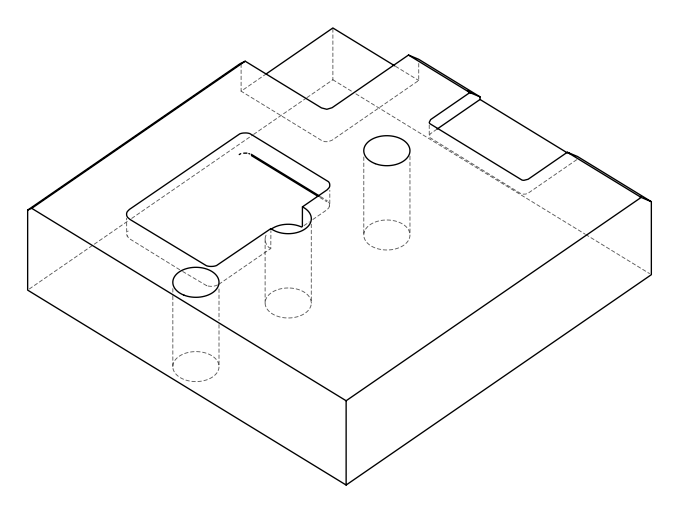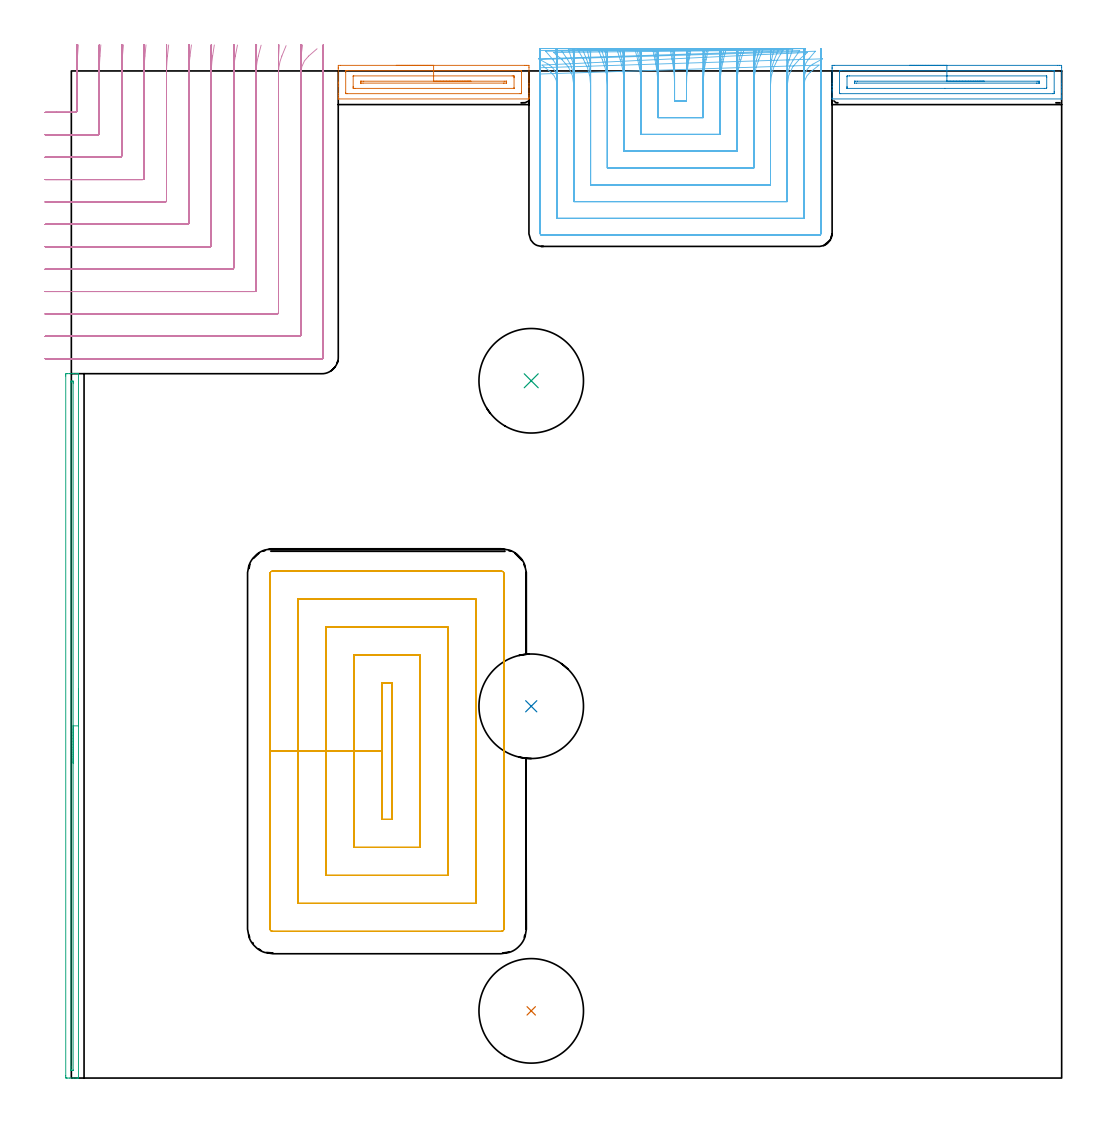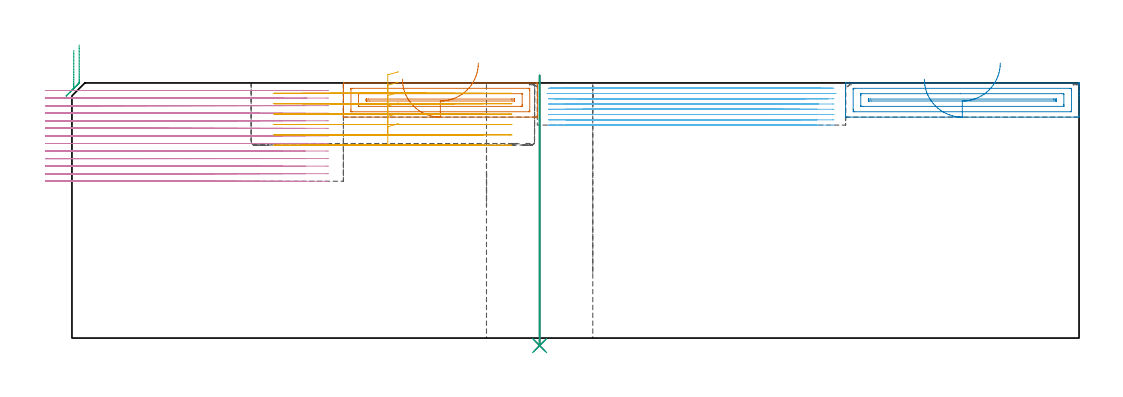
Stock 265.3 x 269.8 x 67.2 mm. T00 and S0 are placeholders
(PLAN: 9 operations, 4 tool changes, 78.9 min)
(1 AREA_MILL | FG_CHAMFER_SURFACE | UGT0205_001 | 1.81 min | 2513 mm3)
(2 AREA_MILL_1 | FG_CHAMFER_SURFACE_1 | UGT0205_001 | 2.14 min | 2711 mm3)
(3 AREA_MILL_2 | FG_CHAMFER_SURFACE_2 | UGT0205_001 | 3.17 min | 1107 mm3)
(4 MILL_CORNER_NOTCH_RECTANGULAR | CORNER_NOTCH_RECTANGULAR | NXT0201_009 | Follow Part, ap 2, ae 75% | 32.49 min | 149858 mm3)
(5 MILL_RECTANGULAR_POCKET | POCKET_RECTANGULAR_STRAIGHT | UGT0201_092 | Follow Part, ap 3, ae 75% | 12.82 min | 132175 mm3)
(6 MILL_SLOT | SLOT_PARTIAL_RECTANGULAR | NXT0201_008 | Follow Part, ap 1.5, ae 75% | 25.65 min | 41880 mm3)
(7 INDEXABLE_INSERT_DRILL_THROUGH_HOLE_FROM_SOLID | STEP1HOLE | NXT0302_027 | 0.29 min | 41363 mm3)
(8 INDEXABLE_INSERT_DRILL_THROUGH_HOLE_FROM_SOLID_1 | STEP1HOLE_1 | NXT0302_027 | 0.29 min | 36916 mm3)
(9 INDEXABLE_INSERT_DRILL_THROUGH_HOLE_FROM_SOLID_2 | STEP1HOLE_2 | NXT0302_027 | 0.29 min | 41363 mm3)
(TOOL UGT0205_001 | Chamfer Mill 20 x 3 x 45 deg. | D20 FL50 Z2)
(TOOL NXT0201_009 | ENDMILL 8mm [2P460-0800-NA 1630] | D8 FL26 Z6)
(TOOL UGT0201_092 | End mill 12 mm | D12 R1 FL26 Z4)
(TOOL NXT0201_008 | ENDMILL 6mm [2P460-0600-NA 1630] | D6 FL26 Z6)
(TOOL NXT0302_027 | Index. Insert Drill 28mm [880-D2800L32-05] | D28 PA176 FL140 Z2)
(OP 1 AREA_MILL)
G17 G21 G94 G90
T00 M6
G54
G17 G0 G90 X87.05 Y271.3 S1061 M3
G43 Z77.2 H0
Z68.2
G94 G1 X87.088 Z67.328 F250.
X87.202 Z66.463
X87.391 Z65.612
X87.653 Z64.78
X87.987 Z63.974
X88.39 Z63.2
X88.859 Z62.464
X89.39 Z61.772
X89.979 Z61.129
X90.622 Z60.539
X91.314 Z60.008
X92.05 Z59.54
X92.824 Z59.137
X93.63 Z58.803
X94.462 Z58.541
X95.314 Z58.352
X96.178 Z58.238
X97.05 Z58.2
X121.493
X122.009 Y271.299 Z58.201
X122.52 Y271.294 Z58.203
X122.592 Y271.292 Z58.206
X122.6 Y270.786 Z58.711
Y266.357 Z63.138
Y265.759 Z63.738
Y265.471 Z64.026
Y263.699 Z65.796
Y263.123 Z66.376
Y262.814 Z66.686
Y262.633 Z66.866
X122.59 Y262.338 Z67.154
X122.577 Y262.319 Z67.173
X122.549 Y262.304 Z67.19
X122.455 Y262.3 Z67.2
X71.645
X71.508 Y262.303 Z67.188
X71.5 Y262.323 Z67.168
Y262.634 Z66.865
Y263.123 Z66.376
Y263.699 Z65.796
Y265.759 Z63.738
Y266.357 Z63.138
Y266.798 Z62.698
Y270.488 Z59.009
X71.503 Y270.786 Z58.711
X71.508 Y271.292 Z58.206
X71.58 Y271.294 Z58.203
X72.091 Y271.3 Z58.2
X97.05
Y269.886 Z59.614
X120.241
X120.447 Y269.883 Z59.617
X120.549 Y269.88 Z59.62
X120.59 Y269.878 Z59.622
X120.593 Y269.845 Z59.655
X120.596 Y269.757 Z59.743
X120.6 Y269.53 Z59.97
Y264.215 Z65.285
X120.595 Y263.843 Z65.657
X120.59 Y263.738 Z65.762
X120.587 Y263.72 Z65.78
X120.581 Y263.718 Z65.782
X120.555 Y263.716 Z65.784
X120.446 Y263.715 Z65.785
X120.226 Y263.714 Z65.786
X73.859
X73.653 Y263.717 Z65.783
X73.551 Y263.72 Z65.78
X73.51 Y263.722 Z65.778
X73.507 Y263.755 Z65.745
X73.504 Y263.843 Z65.657
X73.5 Y264.07 Z65.43
X73.501 Y269.385 Z60.115
X73.505 Y269.757 Z59.743
X73.51 Y269.862 Z59.638
X73.513 Y269.88 Z59.62
X73.519 Y269.882 Z59.618
X73.545 Y269.884 Z59.616
X73.654 Y269.885 Z59.615
X73.874 Y269.886 Z59.614
X97.05
Y268.472 Z61.028
X118.099 Y268.471 Z61.029
X118.444 Y268.469 Z61.031
X118.558 Y268.466 Z61.034
X118.59 Y268.464 Z61.036
X118.595 Y268.388 Z61.112
X118.598 Y268.284 Z61.216
X118.6 Y268.129 Z61.371
Y267.973 Z61.527
X118.599 Y265.317 Z64.183
X118.59 Y265.161 Z64.339
X118.585 Y265.134 Z64.366
X118.572 Y265.132 Z64.368
X118.53 Y265.13 Z64.37
X118.444 Y265.129 Z64.371
X76.001
X75.656 Y265.131 Z64.369
X75.542 Y265.134 Z64.366
X75.51 Y265.136 Z64.364
X75.505 Y265.212 Z64.288
X75.502 Y265.316 Z64.184
X75.5 Y265.471 Z64.029
Y265.626 Z63.874
X75.501 Y268.283 Z61.217
X75.51 Y268.439 Z61.061
X75.514 Y268.466 Z61.034
X75.528 Y268.468 Z61.032
X75.57 Y268.47 Z61.03
X75.656 Y268.471 Z61.029
X97.05 Y268.472 Z61.028
Y267.057 Z62.443
X115.956
X116.474 Y267.055 Z62.445
X116.56 Y267.053 Z62.447
X116.584 Y267.051 Z62.449
X116.59 Y267.037 Z62.463
X116.593 Y266.991 Z62.509
X116.597 Y266.8 Z62.7
X116.593 Y266.609 Z62.891
X116.59 Y266.563 Z62.937
X116.584 Y266.549 Z62.951
X116.56 Y266.547 Z62.953
X116.472 Y266.545 Z62.955
X115.956 Y266.543 Z62.957
X115.769
X78.144
X77.626 Y266.545 Z62.955
X77.54 Y266.548 Z62.952
X77.516 Y266.549 Z62.951
X77.51 Y266.563 Z62.937
X77.507 Y266.609 Z62.891
X77.503 Y266.8 Z62.7
X77.507 Y266.991 Z62.509
X77.51 Y267.037 Z62.463
X77.516 Y267.051 Z62.449
X77.54 Y267.053 Z62.447
X77.628 Y267.056 Z62.444
X77.813 Y267.057 Z62.443
X78.331
X97.05
X97.922 Z62.481
X98.787 Z62.595
X99.638 Z62.783
X100.47 Z63.046
X101.276 Z63.38
X102.05 Z63.782
X102.786 Z64.251
X103.478 Z64.782
X104.121 Z65.372
X104.71 Z66.015
X105.242 Z66.707
X105.71 Z67.443
X106.113 Z68.216
X106.447 Z69.022
X106.709 Z69.854
X106.898 Z70.706
X107.012 Z71.571
X107.05 Z72.443
G0 Z77.2
M5
M2
(OP 2 AREA_MILL_1)
G17 G21 G94 G90
T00 M6
G54
G17 G0 G90 X224.55 Y271.3 S1061 M3
G43 Z77.2 H0
Z68.2
G94 G1 X224.588 Z67.328 F250.
X224.702 Z66.463
X224.891 Z65.612
X225.153 Z64.78
X225.487 Z63.974
X225.89 Z63.2
X226.359 Z62.464
X226.89 Z61.772
X227.479 Z61.129
X228.122 Z60.539
X228.814 Z60.008
X229.55 Z59.54
X230.324 Z59.137
X231.13 Z58.803
X231.962 Z58.541
X232.814 Z58.352
X233.678 Z58.238
X234.55 Z58.2
X264.238
X264.753 Y271.299 Z58.201
X265.261 Y271.293 Z58.203
X265.292 Y271.291 Z58.205
X265.3 Y270.787 Z58.71
Y266.357 Z63.136
Y265.677 Z63.82
Y265.471 Z64.026
Y264.791 Z64.706
Y264.585 Z64.911
Y264.173 Z65.326
Y263.226 Z66.273
Y262.814 Z66.685
Y262.539 Z66.96
Y262.316 Z67.175
X265.292 Y262.303 Z67.189
X265.197 Y262.3 Z67.2
X203.903
X203.809 Y262.303 Z67.189
X203.807 Y262.315 Z67.177
X203.8 Y262.539 Z66.96
Y264.173 Z65.326
Y264.585 Z64.911
Y264.791 Z64.706
Y265.471 Z64.026
Y265.677 Z63.82
Y266.357 Z63.136
Y270.447 Z59.05
X203.803 Y270.787 Z58.71
X203.808 Y271.291 Z58.205
X203.839 Y271.293 Z58.203
X204.347 Y271.3 Z58.2
X234.55
Y269.886 Z59.614
X262.991
X263.193 Y269.882 Z59.618
X263.285 Y269.879 Z59.621
X263.293 Y269.826 Z59.674
X263.297 Y269.768 Z59.732
X263.3 Y269.578 Z59.922
X263.299 Y264.263 Z65.237
X263.295 Y263.939 Z65.561
X263.29 Y263.73 Z65.77
X263.193 Y263.721 Z65.779
X262.976 Y263.715 Z65.785
X262.961 Y263.714 Z65.786
X206.109
X205.907 Y263.718 Z65.782
X205.815 Y263.721 Z65.779
X205.807 Y263.774 Z65.726
X205.804 Y263.832 Z65.668
X205.8 Y264.022 Z65.478
X205.801 Y269.337 Z60.163
X205.805 Y269.661 Z59.839
X205.81 Y269.87 Z59.63
X205.907 Y269.879 Z59.621
X206.124 Y269.885 Z59.615
X206.139 Y269.886 Z59.614
X234.55
Y268.472 Z61.028
X261.199 Y268.471 Z61.029
X261.248 Y268.47 Z61.03
X261.277 Y268.468 Z61.032
X261.286 Y268.466 Z61.034
X261.29 Y268.43 Z61.07
X261.298 Y268.229 Z61.271
X261.3 Y268.129 Z61.371
Y268.028 Z61.472
X261.299 Y265.372 Z64.128
X261.29 Y265.271 Z64.229
X261.276 Y265.135 Z64.365
X261.199 Y265.134 Z64.366
X260.654 Y265.129 Z64.371
X234.005 Y265.128 Z64.372
X207.901 Y265.129 Z64.371
X207.852 Y265.13 Z64.37
X207.823 Y265.132 Z64.368
X207.814 Y265.134 Z64.366
X207.81 Y265.17 Z64.33
X207.802 Y265.371 Z64.129
X207.8 Y265.471 Z64.029
Y265.572 Z63.928
X207.801 Y268.228 Z61.272
X207.81 Y268.329 Z61.171
X207.824 Y268.465 Z61.035
X207.901 Y268.466 Z61.034
X208.446 Y268.471 Z61.029
X234.55 Y268.472 Z61.028
Y267.057 Z62.443
X258.721
X259.237 Y267.055 Z62.445
X259.272 Y267.053 Z62.447
X259.288 Y267.051 Z62.449
X259.29 Y267.039 Z62.461
X259.295 Y266.96 Z62.54
X259.298 Y266.8 Z62.7
X259.295 Y266.64 Z62.86
X259.29 Y266.561 Z62.939
X259.288 Y266.549 Z62.951
X259.272 Y266.547 Z62.953
X259.235 Y266.545 Z62.955
X258.72 Y266.543 Z62.957
X258.534
X210.379
X209.864 Y266.545 Z62.955
X209.828 Y266.547 Z62.953
X209.813 Y266.549 Z62.951
X209.81 Y266.561 Z62.939
X209.805 Y266.64 Z62.86
X209.802 Y266.8 Z62.7
X209.805 Y266.96 Z62.54
X209.81 Y267.039 Z62.461
X209.813 Y267.051 Z62.449
X209.828 Y267.053 Z62.447
X209.865 Y267.056 Z62.444
X210.049 Y267.057 Z62.443
X210.566
X234.55
X235.422 Z62.481
X236.287 Z62.595
X237.138 Z62.783
X237.97 Z63.046
X238.776 Z63.38
X239.55 Z63.782
X240.286 Z64.251
X240.978 Z64.782
X241.621 Z65.372
X242.21 Z66.015
X242.742 Z66.707
X243.21 Z67.443
X243.613 Z68.216
X243.947 Z69.022
X244.209 Z69.854
X244.398 Z70.706
X244.512 Z71.571
X244.55 Z72.443
G0 Z77.2
M5
M2
(OP 3 AREA_MILL_2)
G17 G21 G94 G90
T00 M6
G54
G17 G0 G90 X1.9 Y104.35 S1061 M3
G43 Z77.2 H0
G94 G1 Y104.312 Z76.328 F250.
Y104.198 Z75.463
Y104.009 Z74.612
Y103.747 Z73.78
Y103.413 Z72.974
Y103.01 Z72.2
Y102.542 Z71.464
Y102.01 Z70.772
Y101.421 Z70.129
Y100.778 Z69.539
Y100.086 Z69.008
Y99.35 Z68.54
Y98.576 Z68.137
Y97.77 Z67.803
Y96.938 Z67.541
Y96.086 Z67.352
Y95.222 Z67.238
Y94.35 Z67.2
Y0.163
X1.898 Y0.01 Z67.189
X1.761 Y0.002 Z67.053
X1.618 Y0. Z66.917
X1.28 Z66.58
X0.638 Z65.933
X-0.559 Z64.738
X-1.115 Y0.001 Z64.179
X-1.341 Y0.004 Z63.953
X-1.491 Y0.01 Z63.804
X-1.496 Y0.222 Z63.801
X-1.5 Y0.61 Z63.8
X-1.499 Y188.09 Z63.801
X-1.496 Y188.478
X-1.491 Y188.69 Z63.804
X-1.115 Y188.7 Z64.179
X-0.559 Z64.737
X-0.238 Z65.058
X0.317 Z65.613
X0.638 Z65.933
X1.28 Z66.58
X1.618 Z66.918
X1.761 Y188.698 Z67.053
X1.898 Y188.69 Z67.188
X1.9 Y188.536 Z67.2
Y94.35
X0.486 Z65.786
X0.485 Y2.159 Z65.785
X0.484 Y2.076 Z65.784
X0.482 Y2.035 Z65.782
X0.48 Y2.021 Z65.78
X0.456 Y2.01 Z65.756
X0.148 Y2.002 Z65.448
X-0.02 Y2.003 Z65.28
X-0.05 Y2.005 Z65.25
X-0.076 Y2.009 Z65.224
X-0.079 Y2.047 Z65.221
X-0.084 Y2.238 Z65.216
X-0.085 Y2.395 Z65.215
X-0.086 Y2.977 Z65.214
X-0.085 Y186.305 Z65.215
X-0.082 Y186.595 Z65.218
X-0.079 Y186.667 Z65.221
X-0.076 Y186.69 Z65.224
X-0.058 Y186.693 Z65.242
X0.006 Y186.696 Z65.306
X0.251 Y186.699 Z65.551
X0.42 Y186.697 Z65.72
X0.45 Y186.695 Z65.75
X0.476 Y186.691 Z65.776
X0.479 Y186.653 Z65.779
X0.484 Y186.462 Z65.784
X0.485 Y186.305 Z65.785
X0.486 Y186.149 Z65.786
Y94.35
Y93.478 Z65.824
Y92.614 Z65.938
Y91.762 Z66.126
Y90.93 Z66.389
Y90.124 Z66.723
Y89.35 Z67.125
Y88.614 Z67.594
Y87.922 Z68.125
Y87.279 Z68.715
Y86.69 Z69.358
Y86.158 Z70.05
Y85.69 Z70.786
Y85.287 Z71.56
Y84.953 Z72.366
Y84.691 Z73.198
Y84.502 Z74.049
Y84.388 Z74.914
Y84.35 Z75.786
G0 Z77.2
M5
M2
(OP 4 MILL_CORNER_NOTCH_RECTANGULAR)
G17 G21 G94 G90
T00 M6
G54
G17 G0 G90 X-7. Y258.7 S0 M3
G43 Z77.2 H1
Z65.208
G94 G1 X-4. F250.
X1.104 F500.
G3 X1.5 Y259.096 R0.4
G1 Y269.251
G2 X1.657 Y273.8 R66.
G1 X1.864 Y276.793 F250.
G0 Z77.2
X-7. Y252.7
Z65.208
G1 X-4.
X7.104 F500.
G3 X7.5 Y253.096 R0.4
G1 Y269.251
G2 X7.673 Y273.8 R60.
G1 X7.9 Y276.791 F250.
G0 Z77.2
X-7. Y246.7
Z65.208
G1 X-4.
X13.104 F500.
G3 X13.5 Y247.096 R0.4
G1 Y269.251
G2 X13.692 Y273.8 R54.
G1 X13.945 Y276.789 F250.
G0 Z77.2
X-7. Y240.7
Z65.208
G1 X-4.
X19.104 F500.
G3 X19.5 Y241.096 R0.4
G1 Y269.251
G2 X19.716 Y273.8 R48.
G1 X20. Y276.787 F250.
G0 Z77.2
X-7. Y234.7
Z65.208
G1 X-4.
X25.104 F500.
G3 X25.5 Y235.096 R0.4
G1 Y269.251
G2 X25.747 Y273.8 R42.
G1 X26.072 Y276.782 F250.
G0 Z77.2
X-7. Y228.7
Z65.208
G1 X-4.
X31.103 F500.
G3 X31.5 Y229.097 R0.4
G1 Y269.251
G2 X31.789 Y273.8 R36.
G1 X32.168 Y276.776 F250.
G0 Z77.2
X-7. Y222.7
Z65.208
G1 X-4.
X37.103 F500.
G3 X37.5 Y223.097 R0.4
G1 Y269.251
G2 X37.847 Y273.8 R30.
G1 X38.302 Y276.765 F250.
G0 Z77.2
X-7. Y216.7
Z65.208
G1 X-4.
X43.103 F500.
G3 X43.5 Y217.097 R0.4
G1 Y269.251
G2 X43.935 Y273.8 R24.
G1 X44.504 Y276.746 F250.
G0 Z77.2
X-7. Y210.7
Z65.208
G1 X-4.
X49.103 F500.
G3 X49.5 Y211.097 R0.4
G1 Y269.251
G2 X50.084 Y273.8 R18.
G1 X50.842 Y276.703 F250.
G0 Z77.2
X-7. Y204.7
Z65.208
G1 X-4.
X55.103 F500.
G3 X55.5 Y205.097 R0.4
G1 Y269.251
G2 X56.396 Y273.8 R12.
G1 X57.533 Y276.576 F250.
G0 Z77.2
X-7. Y198.7
Z65.208
G1 X-4.
X61.103 F500.
G3 X61.5 Y199.097 R0.4
G1 Y269.251
G2 X63.56 Y273.776 R6.
G1 X65.823 Y275.746 F250.
G0 Z77.2
X-7. Y192.7
Z65.208
G1 X-4.
X67.102 F500.
G3 X67.5 Y193.098 R0.4
G1 Y269.251
Y272.251 F250.
G0 Z77.2
X-7. Y258.7
Z63.215
G1 X-4.
X1.104 F500.
G3 X1.5 Y259.096 R0.4
G1 Y273.041
G2 X1.504 Y273.8 R66.
G1 X1.539 Y276.8 F250.
G0 Z77.2
X-7. Y252.7
Z63.215
G1 X-4.
X7.104 F500.
G3 X7.5 Y253.096 R0.4
G1 Y273.041
G2 X7.505 Y273.8 R60.
G1 X7.543 Y276.8 F250.
G0 Z77.2
X-7. Y246.7
Z63.215
G1 X-4.
X13.104 F500.
G3 X13.5 Y247.096 R0.4
G1 Y273.041
G2 X13.505 Y273.8 R54.
G1 X13.548 Y276.8 F250.
G0 Z77.2
X-7. Y240.7
Z63.215
G1 X-4.
X19.104 F500.
G3 X19.5 Y241.096 R0.4
G1 Y273.041
G2 X19.506 Y273.8 R48.
G1 X19.553 Y276.8 F250.
G0 Z77.2
X-7. Y234.7
Z63.215
G1 X-4.
X25.104 F500.
G3 X25.5 Y235.096 R0.4
G1 Y273.041
G2 X25.507 Y273.8 R42.
G1 X25.561 Y276.8 F250.
G0 Z77.2
X-7. Y228.7
Z63.215
G1 X-4.
X31.103 F500.
G3 X31.5 Y229.097 R0.4
G1 Y273.041
G2 X31.508 Y273.8 R36.
G1 X31.571 Y276.799 F250.
G0 Z77.2
X-7. Y222.7
Z63.215
G1 X-4.
X37.103 F500.
G3 X37.5 Y223.097 R0.4
G1 Y273.041
G2 X37.51 Y273.8 R30.
G1 X37.586 Y276.799 F250.
G0 Z77.2
X-7. Y216.7
Z63.215
G1 X-4.
X43.103 F500.
G3 X43.5 Y217.097 R0.4
G1 Y273.041
G2 X43.512 Y273.8 R24.
G1 X43.607 Y276.799 F250.
G0 Z77.2
X-7. Y210.7
Z63.215
G1 X-4.
X49.103 F500.
G3 X49.5 Y211.097 R0.4
G1 Y273.041
G2 X49.516 Y273.8 R18.
G1 X49.643 Y276.797 F250.
G0 Z77.2
X-7. Y204.7
Z63.215
G1 X-4.
X55.103 F500.
G3 X55.5 Y205.097 R0.4
G1 Y273.041
G2 X55.524 Y273.8 R12.
G1 X55.714 Y276.794 F250.
G0 Z77.2
X-7. Y198.7
Z63.215
G1 X-4.
X61.103 F500.
G3 X61.5 Y199.097 R0.4
G1 Y273.041
G2 X61.548 Y273.8 R6.
G1 X61.928 Y276.776 F250.
G0 Z77.2
X-7. Y192.7
Z63.215
G1 X-4.
X67.102 F500.
G3 X67.5 Y193.098 R0.4
G1 Y273.041
Y276.041 F250.
G0 Z77.2
X-7. Y258.7
Z61.223
G1 X-4.
X1.104 F500.
G3 X1.5 Y259.096 R0.4
G1 Y273.8
Y276.8 F250.
G0 Z77.2
X-7. Y252.7
Z61.223
G1 X-4.
X7.104 F500.
G3 X7.5 Y253.096 R0.4
G1 Y259.096
Y273.8
X7.501 Y276.8 F250.
G0 Z77.2
X-7. Y246.7
Z61.223
G1 X-4.
X13.104 F500.
G3 X13.5 Y247.096 R0.4
G1 Y253.096
Y273.8
X13.501 Y276.8 F250.
G0 Z77.2
X-7. Y240.7
Z61.223
G1 X-4.
X19.104 F500.
G3 X19.5 Y241.096 R0.4
G1 Y247.096
Y273.8
X19.501 Y276.8 F250.
G0 Z77.2
X-7. Y234.7
Z61.223
G1 X-4.
X25.104 F500.
G3 X25.5 Y235.096 R0.4
G1 Y241.096
Y273.8
X25.501 Y276.8 F250.
G0 Z77.2
X-7. Y228.7
Z61.223
G1 X-4.
X31.103 F500.
G3 X31.5 Y229.097 R0.4
G1 Y235.096
Y273.8
X31.501 Y276.8 F250.
G0 Z77.2
X-7. Y222.7
Z61.223
G1 X-4.
X37.103 F500.
G3 X37.5 Y223.097 R0.4
G1 Y229.097
Y273.8
X37.501 Y276.8 F250.
G0 Z77.2
X-7. Y216.7
Z61.223
G1 X-4.
X43.103 F500.
G3 X43.5 Y217.097 R0.4
G1 Y223.097
Y273.8
X43.501 Y276.8 F250.
G0 Z77.2
X-7. Y210.7
Z61.223
G1 X-4.
X49.103 F500.
G3 X49.5 Y211.097 R0.4
G1 Y217.097
Y273.8
X49.502 Y276.8 F250.
G0 Z77.2
X-7. Y204.7
Z61.223
G1 X-4.
X55.103 F500.
G3 X55.5 Y205.097 R0.4
G1 Y211.097
Y273.8
X55.503 Y276.8 F250.
G0 Z77.2
X-7. Y198.7
Z61.223
G1 X-4.
X61.103 F500.
G3 X61.5 Y199.097 R0.4
G1 Y205.097
Y273.8
X61.505 Y276.8 F250.
G0 Z77.2
X-7. Y192.7
Z61.223
G1 X-4.
X67.102 F500.
G3 X67.5 Y193.098 R0.4
G1 Y273.79
Y276.79 F250.
G0 Z77.2
X-7. Y258.7
Z59.231
G1 X-4.
X1.104 F500.
G3 X1.5 Y259.096 R0.4
G1 Y273.8
Y276.8 F250.
G0 Z77.2
X-7. Y252.7
Z59.231
G1 X-4.
X7.104 F500.
G3 X7.5 Y253.096 R0.4
G1 Y273.8
Y276.8 F250.
G0 Z77.2
X-7. Y246.7
Z59.231
G1 X-4.
X13.104 F500.
G3 X13.5 Y247.096 R0.4
G1 Y273.8
Y276.8 F250.
G0 Z77.2
X-7. Y240.7
Z59.231
G1 X-4.
X19.104 F500.
G3 X19.5 Y241.096 R0.4
G1 Y273.8
Y276.8 F250.
G0 Z77.2
X-7. Y234.7
Z59.231
G1 X-4.
X25.104 F500.
G3 X25.5 Y235.096 R0.4
G1 Y273.8
Y276.8 F250.
G0 Z77.2
X-7. Y228.7
Z59.231
G1 X-4.
X31.103 F500.
G3 X31.5 Y229.097 R0.4
G1 Y273.8
Y276.8 F250.
G0 Z77.2
X-7. Y222.7
Z59.231
G1 X-4.
X37.103 F500.
G3 X37.5 Y223.097 R0.4
G1 Y273.8
Y276.8 F250.
G0 Z77.2
X-7. Y216.7
Z59.231
G1 X-4.
X43.103 F500.
G3 X43.5 Y217.097 R0.4
G1 Y273.8
Y276.8 F250.
G0 Z77.2
X-7. Y210.7
Z59.231
G1 X-4.
X49.103 F500.
G3 X49.5 Y211.097 R0.4
G1 Y273.8
Y276.8 F250.
G0 Z77.2
X-7. Y204.7
Z59.231
G1 X-4.
X55.103 F500.
G3 X55.5 Y205.097 R0.4
G1 Y273.8
Y276.8 F250.
G0 Z77.2
X-7. Y198.7
Z59.231
G1 X-4.
X61.103 F500.
G3 X61.5 Y199.097 R0.4
G1 Y273.8
Y276.8 F250.
G0 Z77.2
X-7. Y192.7
Z59.231
G1 X-4.
X67.102 F500.
G3 X67.5 Y193.098 R0.4
G1 Y273.8
Y276.8 F250.
G0 Z77.2
X-7. Y258.7
Z57.238
G1 X-4.
X1.104 F500.
G3 X1.5 Y259.096 R0.4
G1 Y273.8
Y276.8 F250.
G0 Z77.2
X-7. Y252.7
Z57.238
G1 X-4.
X7.104 F500.
G3 X7.5 Y253.096 R0.4
G1 Y273.8
Y276.8 F250.
G0 Z77.2
X-7. Y246.7
Z57.238
G1 X-4.
X13.104 F500.
G3 X13.5 Y247.096 R0.4
G1 Y273.8
Y276.8 F250.
G0 Z77.2
X-7. Y240.7
Z57.238
G1 X-4.
X19.104 F500.
G3 X19.5 Y241.096 R0.4
G1 Y273.8
Y276.8 F250.
G0 Z77.2
X-7. Y234.7
Z57.238
G1 X-4.
X25.104 F500.
G3 X25.5 Y235.096 R0.4
G1 Y273.8
Y276.8 F250.
G0 Z77.2
X-7. Y228.7
Z57.238
G1 X-4.
X31.103 F500.
G3 X31.5 Y229.097 R0.4
G1 Y273.8
Y276.8 F250.
G0 Z77.2
X-7. Y222.7
Z57.238
G1 X-4.
X37.103 F500.
G3 X37.5 Y223.097 R0.4
G1 Y273.8
Y276.8 F250.
G0 Z77.2
X-7. Y216.7
Z57.238
G1 X-4.
X43.103 F500.
G3 X43.5 Y217.097 R0.4
G1 Y273.8
Y276.8 F250.
G0 Z77.2
X-7. Y210.7
Z57.238
G1 X-4.
X49.103 F500.
G3 X49.5 Y211.097 R0.4
G1 Y273.8
Y276.8 F250.
G0 Z77.2
X-7. Y204.7
Z57.238
G1 X-4.
X55.103 F500.
G3 X55.5 Y205.097 R0.4
G1 Y273.8
Y276.8 F250.
G0 Z77.2
X-7. Y198.7
Z57.238
G1 X-4.
X61.103 F500.
G3 X61.5 Y199.097 R0.4
G1 Y273.8
Y276.8 F250.
G0 Z77.2
X-7. Y192.7
Z57.238
G1 X-4.
X67.102 F500.
G3 X67.5 Y193.098 R0.4
G1 Y273.8
Y276.8 F250.
G0 Z77.2
X-7. Y258.7
Z55.246
G1 X-4.
X1.104 F500.
G3 X1.5 Y259.096 R0.4
G1 Y273.8
Y276.8 F250.
G0 Z77.2
X-7. Y252.7
Z55.246
G1 X-4.
X7.104 F500.
G3 X7.5 Y253.096 R0.4
G1 Y273.8
Y276.8 F250.
G0 Z77.2
X-7. Y246.7
Z55.246
G1 X-4.
X13.104 F500.
G3 X13.5 Y247.096 R0.4
G1 Y273.8
Y276.8 F250.
G0 Z77.2
X-7. Y240.7
Z55.246
G1 X-4.
X19.104 F500.
G3 X19.5 Y241.096 R0.4
G1 Y273.8
Y276.8 F250.
G0 Z77.2
X-7. Y234.7
Z55.246
G1 X-4.
X25.104 F500.
G3 X25.5 Y235.096 R0.4
G1 Y273.8
Y276.8 F250.
G0 Z77.2
X-7. Y228.7
Z55.246
G1 X-4.
X31.103 F500.
G3 X31.5 Y229.097 R0.4
G1 Y273.8
Y276.8 F250.
G0 Z77.2
X-7. Y222.7
Z55.246
G1 X-4.
X37.103 F500.
G3 X37.5 Y223.097 R0.4
G1 Y273.8
Y276.8 F250.
G0 Z77.2
X-7. Y216.7
Z55.246
G1 X-4.
X43.103 F500.
G3 X43.5 Y217.097 R0.4
G1 Y273.8
Y276.8 F250.
G0 Z77.2
X-7. Y210.7
Z55.246
G1 X-4.
X49.103 F500.
G3 X49.5 Y211.097 R0.4
G1 Y273.8
Y276.8 F250.
G0 Z77.2
X-7. Y204.7
Z55.246
G1 X-4.
X55.103 F500.
G3 X55.5 Y205.097 R0.4
G1 Y273.8
Y276.8 F250.
G0 Z77.2
X-7. Y198.7
Z55.246
G1 X-4.
X61.103 F500.
G3 X61.5 Y199.097 R0.4
G1 Y273.8
Y276.8 F250.
G0 Z77.2
X-7. Y192.7
Z55.246
G1 X-4.
X67.102 F500.
G3 X67.5 Y193.098 R0.4
G1 Y273.8
Y276.8 F250.
G0 Z77.2
X-7. Y258.7
Z53.254
G1 X-4.
X1.104 F500.
G3 X1.5 Y259.096 R0.4
G1 Y273.8
Y276.8 F250.
G0 Z77.2
X-7. Y252.7
Z53.254
G1 X-4.
X7.104 F500.
G3 X7.5 Y253.096 R0.4
G1 Y273.8
Y276.8 F250.
G0 Z77.2
X-7. Y246.7
Z53.254
G1 X-4.
X13.104 F500.
G3 X13.5 Y247.096 R0.4
G1 Y273.8
Y276.8 F250.
G0 Z77.2
X-7. Y240.7
Z53.254
G1 X-4.
X19.104 F500.
G3 X19.5 Y241.096 R0.4
G1 Y273.8
Y276.8 F250.
G0 Z77.2
X-7. Y234.7
Z53.254
G1 X-4.
X25.104 F500.
G3 X25.5 Y235.096 R0.4
G1 Y273.8
Y276.8 F250.
G0 Z77.2
X-7. Y228.7
Z53.254
G1 X-4.
X31.103 F500.
G3 X31.5 Y229.097 R0.4
G1 Y273.8
Y276.8 F250.
G0 Z77.2
X-7. Y222.7
Z53.254
G1 X-4.
X37.103 F500.
G3 X37.5 Y223.097 R0.4
G1 Y273.8
Y276.8 F250.
G0 Z77.2
X-7. Y216.7
Z53.254
G1 X-4.
X43.103 F500.
G3 X43.5 Y217.097 R0.4
G1 Y273.8
Y276.8 F250.
G0 Z77.2
X-7. Y210.7
Z53.254
G1 X-4.
X49.103 F500.
G3 X49.5 Y211.097 R0.4
G1 Y273.8
Y276.8 F250.
G0 Z77.2
X-7. Y204.7
Z53.254
G1 X-4.
X55.103 F500.
G3 X55.5 Y205.097 R0.4
G1 Y273.8
Y276.8 F250.
G0 Z77.2
X-7. Y198.7
Z53.254
G1 X-4.
X61.103 F500.
G3 X61.5 Y199.097 R0.4
G1 Y273.8
Y276.8 F250.
G0 Z77.2
X-7. Y192.7
Z53.254
G1 X-4.
X67.102 F500.
G3 X67.5 Y193.098 R0.4
G1 Y273.8
Y276.8 F250.
G0 Z77.2
X-7. Y258.7
Z51.261
G1 X-4.
X1.104 F500.
G3 X1.5 Y259.096 R0.4
G1 Y273.8
Y276.8 F250.
G0 Z77.2
X-7. Y252.7
Z51.261
G1 X-4.
X7.104 F500.
G3 X7.5 Y253.096 R0.4
G1 Y273.8
Y276.8 F250.
G0 Z77.2
X-7. Y246.7
Z51.261
G1 X-4.
X13.104 F500.
G3 X13.5 Y247.096 R0.4
G1 Y273.8
Y276.8 F250.
G0 Z77.2
X-7. Y240.7
Z51.261
G1 X-4.
X19.104 F500.
G3 X19.5 Y241.096 R0.4
G1 Y273.8
Y276.8 F250.
G0 Z77.2
X-7. Y234.7
Z51.261
G1 X-4.
X25.104 F500.
G3 X25.5 Y235.096 R0.4
G1 Y273.8
Y276.8 F250.
G0 Z77.2
X-7. Y228.7
Z51.261
G1 X-4.
X31.103 F500.
G3 X31.5 Y229.097 R0.4
G1 Y273.8
Y276.8 F250.
G0 Z77.2
X-7. Y222.7
Z51.261
G1 X-4.
X37.103 F500.
G3 X37.5 Y223.097 R0.4
G1 Y273.8
Y276.8 F250.
G0 Z77.2
X-7. Y216.7
Z51.261
G1 X-4.
X43.103 F500.
G3 X43.5 Y217.097 R0.4
G1 Y273.8
Y276.8 F250.
G0 Z77.2
X-7. Y210.7
Z51.261
G1 X-4.
X49.103 F500.
G3 X49.5 Y211.097 R0.4
G1 Y273.8
Y276.8 F250.
G0 Z77.2
X-7. Y204.7
Z51.261
G1 X-4.
X55.103 F500.
G3 X55.5 Y205.097 R0.4
G1 Y273.8
Y276.8 F250.
G0 Z77.2
X-7. Y198.7
Z51.261
G1 X-4.
X61.103 F500.
G3 X61.5 Y199.097 R0.4
G1 Y273.8
Y276.8 F250.
G0 Z77.2
X-7. Y192.7
Z51.261
G1 X-4.
X67.102 F500.
G3 X67.5 Y193.098 R0.4
G1 Y273.8
Y276.8 F250.
G0 Z77.2
X-7. Y258.7
Z49.269
G1 X-4.
X1.104 F500.
G3 X1.5 Y259.096 R0.4
G1 Y273.8
Y276.8 F250.
G0 Z77.2
X-7. Y252.7
Z49.269
G1 X-4.
X7.104 F500.
G3 X7.5 Y253.096 R0.4
G1 Y273.8
Y276.8 F250.
G0 Z77.2
X-7. Y246.7
Z49.269
G1 X-4.
X13.104 F500.
G3 X13.5 Y247.096 R0.4
G1 Y273.8
Y276.8 F250.
G0 Z77.2
X-7. Y240.7
Z49.269
G1 X-4.
X19.104 F500.
G3 X19.5 Y241.096 R0.4
G1 Y273.8
Y276.8 F250.
G0 Z77.2
X-7. Y234.7
Z49.269
G1 X-4.
X25.104 F500.
G3 X25.5 Y235.096 R0.4
G1 Y273.8
Y276.8 F250.
G0 Z77.2
X-7. Y228.7
Z49.269
G1 X-4.
X31.103 F500.
G3 X31.5 Y229.097 R0.4
G1 Y273.8
Y276.8 F250.
G0 Z77.2
X-7. Y222.7
Z49.269
G1 X-4.
X37.103 F500.
G3 X37.5 Y223.097 R0.4
G1 Y273.8
Y276.8 F250.
G0 Z77.2
X-7. Y216.7
Z49.269
G1 X-4.
X43.103 F500.
G3 X43.5 Y217.097 R0.4
G1 Y273.8
Y276.8 F250.
G0 Z77.2
X-7. Y210.7
Z49.269
G1 X-4.
X49.103 F500.
G3 X49.5 Y211.097 R0.4
G1 Y273.8
Y276.8 F250.
G0 Z77.2
X-7. Y204.7
Z49.269
G1 X-4.
X55.103 F500.
G3 X55.5 Y205.097 R0.4
G1 Y273.8
Y276.8 F250.
G0 Z77.2
X-7. Y198.7
Z49.269
G1 X-4.
X61.103 F500.
G3 X61.5 Y199.097 R0.4
G1 Y273.8
Y276.8 F250.
G0 Z77.2
X-7. Y192.7
Z49.269
G1 X-4.
X67.102 F500.
G3 X67.5 Y193.098 R0.4
G1 Y273.8
Y276.8 F250.
G0 Z77.2
X-7. Y258.7
Z47.277
G1 X-4.
X1.104 F500.
G3 X1.5 Y259.096 R0.4
G1 Y273.8
Y276.8 F250.
G0 Z77.2
X-7. Y252.7
Z47.277
G1 X-4.
X7.104 F500.
G3 X7.5 Y253.096 R0.4
G1 Y273.8
Y276.8 F250.
G0 Z77.2
X-7. Y246.7
Z47.277
G1 X-4.
X13.104 F500.
G3 X13.5 Y247.096 R0.4
G1 Y273.8
Y276.8 F250.
G0 Z77.2
X-7. Y240.7
Z47.277
G1 X-4.
X19.104 F500.
G3 X19.5 Y241.096 R0.4
G1 Y273.8
Y276.8 F250.
G0 Z77.2
X-7. Y234.7
Z47.277
G1 X-4.
X25.104 F500.
G3 X25.5 Y235.096 R0.4
G1 Y273.8
Y276.8 F250.
G0 Z77.2
X-7. Y228.7
Z47.277
G1 X-4.
X31.103 F500.
G3 X31.5 Y229.097 R0.4
G1 Y273.8
Y276.8 F250.
G0 Z77.2
X-7. Y222.7
Z47.277
G1 X-4.
X37.103 F500.
G3 X37.5 Y223.097 R0.4
G1 Y273.8
Y276.8 F250.
G0 Z77.2
X-7. Y216.7
Z47.277
G1 X-4.
X43.103 F500.
G3 X43.5 Y217.097 R0.4
G1 Y273.8
Y276.8 F250.
G0 Z77.2
X-7. Y210.7
Z47.277
G1 X-4.
X49.103 F500.
G3 X49.5 Y211.097 R0.4
G1 Y273.8
Y276.8 F250.
G0 Z77.2
X-7. Y204.7
Z47.277
G1 X-4.
X55.103 F500.
G3 X55.5 Y205.097 R0.4
G1 Y273.8
Y276.8 F250.
G0 Z77.2
X-7. Y198.7
Z47.277
G1 X-4.
X61.103 F500.
G3 X61.5 Y199.097 R0.4
G1 Y273.8
Y276.8 F250.
G0 Z77.2
X-7. Y192.7
Z47.277
G1 X-4.
X67.102 F500.
G3 X67.5 Y193.098 R0.4
G1 Y273.8
Y276.8 F250.
G0 Z77.2
X-7. Y258.7
Z45.285
G1 X-4.
X1.104 F500.
G3 X1.5 Y259.096 R0.4
G1 Y273.8
Y276.8 F250.
G0 Z77.2
X-7. Y252.7
Z45.285
G1 X-4.
X7.104 F500.
G3 X7.5 Y253.096 R0.4
G1 Y273.8
Y276.8 F250.
G0 Z77.2
X-7. Y246.7
Z45.285
G1 X-4.
X13.104 F500.
G3 X13.5 Y247.096 R0.4
G1 Y273.8
Y276.8 F250.
G0 Z77.2
X-7. Y240.7
Z45.285
G1 X-4.
X19.104 F500.
G3 X19.5 Y241.096 R0.4
G1 Y273.8
Y276.8 F250.
G0 Z77.2
X-7. Y234.7
Z45.285
G1 X-4.
X25.104 F500.
G3 X25.5 Y235.096 R0.4
G1 Y273.8
Y276.8 F250.
G0 Z77.2
X-7. Y228.7
Z45.285
G1 X-4.
X31.103 F500.
G3 X31.5 Y229.097 R0.4
G1 Y273.8
Y276.8 F250.
G0 Z77.2
X-7. Y222.7
Z45.285
G1 X-4.
X37.103 F500.
G3 X37.5 Y223.097 R0.4
G1 Y273.8
Y276.8 F250.
G0 Z77.2
X-7. Y216.7
Z45.285
G1 X-4.
X43.103 F500.
G3 X43.5 Y217.097 R0.4
G1 Y273.8
Y276.8 F250.
G0 Z77.2
X-7. Y210.7
Z45.285
G1 X-4.
X49.103 F500.
G3 X49.5 Y211.097 R0.4
G1 Y273.8
Y276.8 F250.
G0 Z77.2
X-7. Y204.7
Z45.285
G1 X-4.
X55.103 F500.
G3 X55.5 Y205.097 R0.4
G1 Y273.8
Y276.8 F250.
G0 Z77.2
X-7. Y198.7
Z45.285
G1 X-4.
X61.103 F500.
G3 X61.5 Y199.097 R0.4
G1 Y273.8
Y276.8 F250.
G0 Z77.2
X-7. Y192.7
Z45.285
G1 X-4.
X67.102 F500.
G3 X67.5 Y193.098 R0.4
G1 Y273.8
Y276.8 F250.
G0 Z77.2
X-7. Y258.7
Z43.292
G1 X-4.
X1.104 F500.
G3 X1.5 Y259.096 R0.4
G1 Y273.8
Y276.8 F250.
G0 Z77.2
X-7. Y252.7
Z43.292
G1 X-4.
X7.104 F500.
G3 X7.5 Y253.096 R0.4
G1 Y273.8
Y276.8 F250.
G0 Z77.2
X-7. Y246.7
Z43.292
G1 X-4.
X13.104 F500.
G3 X13.5 Y247.096 R0.4
G1 Y273.8
Y276.8 F250.
G0 Z77.2
X-7. Y240.7
Z43.292
G1 X-4.
X19.104 F500.
G3 X19.5 Y241.096 R0.4
G1 Y273.8
Y276.8 F250.
G0 Z77.2
X-7. Y234.7
Z43.292
G1 X-4.
X25.104 F500.
G3 X25.5 Y235.096 R0.4
G1 Y273.8
Y276.8 F250.
G0 Z77.2
X-7. Y228.7
Z43.292
G1 X-4.
X31.103 F500.
G3 X31.5 Y229.097 R0.4
G1 Y273.8
Y276.8 F250.
G0 Z77.2
X-7. Y222.7
Z43.292
G1 X-4.
X37.103 F500.
G3 X37.5 Y223.097 R0.4
G1 Y273.8
Y276.8 F250.
G0 Z77.2
X-7. Y216.7
Z43.292
G1 X-4.
X43.103 F500.
G3 X43.5 Y217.097 R0.4
G1 Y273.8
Y276.8 F250.
G0 Z77.2
X-7. Y210.7
Z43.292
G1 X-4.
X49.103 F500.
G3 X49.5 Y211.097 R0.4
G1 Y273.8
Y276.8 F250.
G0 Z77.2
X-7. Y204.7
Z43.292
G1 X-4.
X55.103 F500.
G3 X55.5 Y205.097 R0.4
G1 Y273.8
Y276.8 F250.
G0 Z77.2
X-7. Y198.7
Z43.292
G1 X-4.
X61.103 F500.
G3 X61.5 Y199.097 R0.4
G1 Y273.8
Y276.8 F250.
G0 Z77.2
X-7. Y192.7
Z43.292
G1 X-4.
X67.102 F500.
G3 X67.5 Y193.098 R0.4
G1 Y273.8
Y276.8 F250.
G0 Z77.2
X-7. Y258.7
Z41.3
G1 X-4.
X1.104 F500.
G3 X1.5 Y259.096 R0.4
G1 Y273.8
Y276.8 F250.
G0 Z77.2
X-7. Y252.7
Z41.3
G1 X-4.
X7.104 F500.
G3 X7.5 Y253.096 R0.4
G1 Y273.8
Y276.8 F250.
G0 Z77.2
X-7. Y246.7
Z41.3
G1 X-4.
X13.104 F500.
G3 X13.5 Y247.096 R0.4
G1 Y273.8
Y276.8 F250.
G0 Z77.2
X-7. Y240.7
Z41.3
G1 X-4.
X19.104 F500.
G3 X19.5 Y241.096 R0.4
G1 Y273.8
Y276.8 F250.
G0 Z77.2
X-7. Y234.7
Z41.3
G1 X-4.
X25.104 F500.
G3 X25.5 Y235.096 R0.4
G1 Y273.8
Y276.8 F250.
G0 Z77.2
X-7. Y228.7
Z41.3
G1 X-4.
X31.103 F500.
G3 X31.5 Y229.097 R0.4
G1 Y273.8
Y276.8 F250.
G0 Z77.2
X-7. Y222.7
Z41.3
G1 X-4.
X37.103 F500.
G3 X37.5 Y223.097 R0.4
G1 Y273.8
Y276.8 F250.
G0 Z77.2
X-7. Y216.7
Z41.3
G1 X-4.
X43.103 F500.
G3 X43.5 Y217.097 R0.4
G1 Y273.8
Y276.8 F250.
G0 Z77.2
X-7. Y210.7
Z41.3
G1 X-4.
X49.103 F500.
G3 X49.5 Y211.097 R0.4
G1 Y273.8
Y276.8 F250.
G0 Z77.2
X-7. Y204.7
Z41.3
G1 X-4.
X55.103 F500.
G3 X55.5 Y205.097 R0.4
G1 Y273.8
Y276.8 F250.
G0 Z77.2
X-7. Y198.7
Z41.3
G1 X-4.
X61.103 F500.
G3 X61.5 Y199.097 R0.4
G1 Y273.8
Y276.8 F250.
G0 Z77.2
X-7. Y192.7
Z41.3
G1 X-4.
X67.102 F500.
G3 X67.5 Y193.098 R0.4
G1 Y273.8
Y276.8 F250.
G0 Z77.2
M5
M2
(OP 5 MILL_RECTANGULAR_POCKET)
G17 G21 G94 G90
T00 M6
G54
G17 G0 G90 X85.9 Y105.353 S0 M3
G43 Z77.2 H0
Z70.2
G94 G1 Y105.8 Z70.08 F250.
X83.2 Z69.357
Y87.55 Z64.467
Y69.3 F500.
X85.9
Y85.66
Y105.8
X83.2
Y87.55
X75.7
Y61.8
X93.4
Y85.66
Y113.3
X75.7
Y87.55
X68.2
Y54.3
X100.9
Y120.8
X68.2
Y87.55
X60.7
Y46.8
X108.4
Y128.3
X60.7
Y87.55
X53.2
Y40.
G3 X53.9 Y39.3 R0.7
G1 X115.2
G3 X115.9 Y40. R0.7
G1 Y135.1
G3 X115.2 Y135.8 R0.7
G1 X53.9
G3 X53.2 Y135.1 R0.7
G1 Y87.55
Y86.55
G0 X85.9 Y105.353 Z67.467
G1 Y105.8 Z67.347 F250.
X83.2 Z66.623
Y87.55 Z61.733
Y69.3 F500.
X85.9
Y85.66
Y105.8
X83.2
Y87.55
X75.7
Y61.8
X93.4
Y85.66
Y113.3
X75.7
Y87.55
X68.2
Y54.3
X100.9
Y120.8
X68.2
Y87.55
X60.7
Y46.8
X108.4
Y128.3
X60.7
Y87.55
X53.2
Y40.
G3 X53.9 Y39.3 R0.7
G1 X115.2
G3 X115.9 Y40. R0.7
G1 Y135.1
G3 X115.2 Y135.8 R0.7
G1 X53.9
G3 X53.2 Y135.1 R0.7
G1 Y87.55
Y86.55
G0 X85.9 Y105.353 Z64.733
G1 Y105.8 Z64.613 F250.
X83.2 Z63.89
Y87.55 Z59.
Y69.3 F500.
X85.9
Y85.66
Y105.8
X83.2
Y87.55
X75.7
Y61.8
X93.4
Y85.66
Y113.3
X75.7
Y87.55
X68.2
Y54.3
X100.9
Y120.8
X68.2
Y87.55
X60.7
Y46.8
X108.4
Y128.3
X60.7
Y87.55
X53.2
Y40.
G3 X53.9 Y39.3 R0.7
G1 X115.2
G3 X115.9 Y40. R0.7
G1 Y135.1
G3 X115.2 Y135.8 R0.7
G1 X53.9
G3 X53.2 Y135.1 R0.7
G1 Y87.55
Y86.55
G0 X85.9 Y105.353 Z62.
G1 Y105.8 Z61.88 F250.
X83.2 Z61.157
Y87.55 Z56.267
Y69.3 F500.
X85.9
Y85.66
Y105.8
X83.2
Y87.55
X75.7
Y61.8
X93.4
Y113.3
X75.7
Y87.55
X68.2
Y54.3
X100.9
Y120.8
X68.2
Y87.55
X60.7
Y46.8
X108.4
Y128.3
X60.7
Y87.55
X53.2
Y40.
G3 X53.9 Y39.3 R0.7
G1 X115.2
G3 X115.9 Y40. R0.7
G1 Y135.1
G3 X115.2 Y135.8 R0.7
G1 X53.9
G3 X53.2 Y135.1 R0.7
G1 Y87.55
Y86.55
G0 X85.9 Y105.353 Z59.267
G1 Y105.8 Z59.147 F250.
X83.2 Z58.423
Y87.55 Z53.533
Y69.3 F500.
X85.9
Y85.66
Y105.8
X83.2
Y87.55
X75.7
Y61.8
X93.4
Y113.3
X75.7
Y87.55
X68.2
Y54.3
X100.9
Y120.8
X68.2
Y87.55
X60.7
Y46.8
X108.4
Y128.3
X60.7
Y87.55
X53.2
Y40.
G3 X53.9 Y39.3 R0.7
G1 X115.2
G3 X115.9 Y40. R0.7
G1 Y135.1
G3 X115.2 Y135.8 R0.7
G1 X53.9
G3 X53.2 Y135.1 R0.7
G1 Y87.55
Y86.55
G0 X85.9 Y105.353 Z56.533
G1 Y105.8 Z56.414 F250.
X83.2 Z55.69
Y87.55 Z50.8
Y69.3 F500.
X85.9
Y85.66
Y105.8
X83.2
Y87.55
X75.7
Y61.8
X93.4
Y113.3
X75.7
Y87.55
X68.2
Y54.3
X100.9
Y120.8
X68.2
Y87.55
X60.7
Y46.8
X108.4
Y128.3
X60.7
Y87.55
X53.2
Y40.
G3 X53.9 Y39.3 R0.7
G1 X115.2
G3 X115.9 Y40. R0.7
G1 Y135.1
G3 X115.2 Y135.8 R0.7
G1 X53.9
G3 X53.2 Y135.1 R0.7
G1 Y87.55
Y86.55
G0 Z77.2
M5
M2
(OP 6 MILL_SLOT)
G17 G21 G94 G90
T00 M6
G54
G17 G0 G90 X160.38 Y275.746 S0 M3
G43 Z77.2 H1
Z65.812
G94 G1 X160.949 Y272.8 F250.
G2 X161.6 Y265.983 R36. F500.
G1 Y261.8
X164.8
Y265.982
G2 X165.451 Y272.8 R36.
G1 X166.02 Y275.746 F250.
X155.704 Y275.729
X156.353 Y272.8
G2 X157.1 Y265.983 R31.5 F500.
G1 Y257.3
X169.3
Y265.982
G2 X170.047 Y272.8 R31.5
G1 X170.696 Y275.729 F250.
X150.968 Y275.703
X151.725 Y272.8
G2 X152.6 Y265.983 R27. F500.
G1 Y252.8
X173.8
Y265.982
G2 X174.675 Y272.8 R27.
G1 X175.432 Y275.703 F250.
X146.133 Y275.659
X147.042 Y272.8
G2 X148.1 Y265.983 R22.5 F500.
G1 Y248.3
X178.3
Y265.982
G2 X179.358 Y272.8 R22.5
G1 X180.267 Y275.659 F250.
X141.123 Y275.577
X142.259 Y272.8
G2 X143.6 Y265.983 R18. F500.
G1 Y243.8
X182.8
Y265.982
G2 X184.141 Y272.8 R18.
G1 X185.277 Y275.577 F250.
X135.737 Y275.389
X137.252 Y272.8
G2 X139.1 Y265.983 R13.5 F500.
G1 Y239.3
X187.3
Y265.982
G2 X189.148 Y272.8 R13.5
G1 X190.663 Y275.389 F250.
X129.206 Y274.757
X131.478 Y272.798
G2 X134.6 Y265.983 R9. F500.
G1 Y234.8
X191.8
Y265.982
G2 X194.922 Y272.798 R9.
G1 X197.194 Y274.757 F250.
X126.081 Y271.369 F500.
X128.419 Y269.49 F250.
G2 X130.1 Y265.983 R4.5 F500.
G1 Y230.3
X196.3
Y265.982
G2 X197.977 Y269.487 R4.5
G1 X200.313 Y271.369 F250.
X125.6 Y268.983 F500.
Y265.983 F250.
Y226.3 F500.
G3 X126.1 Y225.8 R0.5
G1 X200.3
G3 X200.8 Y226.3 R0.5
G1 Y265.982
Y268.982 F250.
G0 Z77.2
X160.803 Y275.769
Z64.425
G1 X161.231 Y272.8
G2 X161.6 Y267.66 R36. F500.
G1 Y261.8
X164.8
Y267.659
G2 X165.169 Y272.8 R36.
G1 X165.597 Y275.769 F250.
X156.188 Y275.76
X156.678 Y272.8
G2 X157.1 Y267.66 R31.5 F500.
G1 Y257.3
X169.3
Y267.659
G2 X169.722 Y272.8 R31.5
G1 X170.212 Y275.76 F250.
X151.535 Y275.745
X152.106 Y272.8
G2 X152.6 Y267.66 R27. F500.
G1 Y252.8
X173.8
Y267.659
G2 X174.294 Y272.8 R27.
G1 X174.865 Y275.745 F250.
X146.82 Y275.721
X147.505 Y272.8
G2 X148.1 Y267.66 R22.5 F500.
G1 Y248.3
X178.3
Y267.659
G2 X178.895 Y272.8 R22.5
G1 X179.581 Y275.721 F250.
X141.994 Y275.675
X142.851 Y272.8
G2 X143.6 Y267.66 R18. F500.
G1 Y243.8
X182.8
Y267.659
G2 X183.55 Y272.8 R18.
G1 X184.407 Y275.675 F250.
X136.941 Y275.574
X138.083 Y272.8
G2 X139.1 Y267.66 R13.5 F500.
G1 Y239.3
X187.3
Y267.659
G2 X188.317 Y272.8 R13.5
G1 X189.46 Y275.574 F250.
X131.275 Y275.263
X132.988 Y272.8
G2 X134.6 Y267.66 R9. F500.
G1 Y234.8
X191.8
Y267.659
G2 X193.413 Y272.8 R9.
G1 X195.126 Y275.262 F250.
X125.149 Y273.05
X127.775 Y271.6
G2 X130.1 Y267.66 R4.5 F500.
G1 Y230.3
X196.3
Y267.659
G2 X198.626 Y271.599 R4.5
G1 X201.252 Y273.049 F250.
X125.6 Y270.66 F500.
Y267.66 F250.
Y226.3 F500.
G3 X126.1 Y225.8 R0.5
G1 X200.3
G3 X200.8 Y226.3 R0.5
G1 Y267.659
Y270.659 F250.
G0 Z77.2
X161.238 Y275.79
Z63.037
G1 X161.481 Y272.8
G2 X161.6 Y269.881 R36. F500.
G1 Y261.8
X164.8
Y269.878
G2 X164.919 Y272.8 R36.
G1 X165.162 Y275.79 F250.
X156.686 Y275.787
X156.964 Y272.8
G2 X157.1 Y269.881 R31.5 F500.
G1 Y257.3
X169.3
Y269.878
G2 X169.436 Y272.8 R31.5
G1 X169.714 Y275.787 F250.
X152.117 Y275.782
X152.442 Y272.8
G2 X152.6 Y269.881 R27. F500.
G1 Y252.8
X173.8
Y269.878
G2 X173.959 Y272.8 R27.
G1 X174.283 Y275.782 F250.
X147.521 Y275.775
X147.91 Y272.8
G2 X148.1 Y269.881 R22.5 F500.
G1 Y248.3
X178.3
Y269.878
G2 X178.49 Y272.8 R22.5
G1 X178.88 Y275.775 F250.
X142.875 Y275.76
X143.362 Y272.8
G2 X143.6 Y269.881 R18. F500.
G1 Y243.8
X182.8
Y269.878
G2 X183.039 Y272.8 R18.
G1 X183.526 Y275.76 F250.
X138.132 Y275.729
X138.781 Y272.8
G2 X139.1 Y269.881 R13.5 F500.
G1 Y239.3
X187.3
Y269.878
G2 X187.62 Y272.8 R13.5
G1 X188.269 Y275.729 F250.
X133.14 Y275.638
X134.113 Y272.8
G2 X134.6 Y269.881 R9. F500.
G1 Y234.8
X191.8
Y269.878
G2 X192.287 Y272.8 R9.
G1 X193.261 Y275.638 F250.
X127.078 Y275.083
X129.025 Y272.8
G2 X130.1 Y269.881 R4.5 F500.
G1 Y230.3
X196.3
Y269.878
G2 X197.377 Y272.8 R4.5
G1 X199.325 Y275.082 F250.
X125.6 Y272.881
Y269.881
Y226.3 F500.
G3 X126.1 Y225.8 R0.5
G1 X200.3
G3 X200.8 Y226.3 R0.5
G1 Y269.878
Y272.878 F250.
G0 X161.551 Y275.8 Z61.65
G1 X161.596 Y272.8
G2 X161.6 Y272.262 R36. F500.
G1 Y261.8
X164.8
Y272.258
G2 X164.804 Y272.8 R36.
G1 X164.849 Y275.8 F250.
X157.044
X157.095 Y272.8
G2 X157.1 Y272.262 R31.5 F500.
G1 Y257.3
X169.3
Y272.258
G2 X169.305 Y272.8 R31.5
G1 X169.356 Y275.8 F250.
X152.535 Y275.799
X152.595 Y272.8
G2 X152.6 Y272.262 R27. F500.
G1 Y252.8
X173.8
Y272.258
G2 X173.805 Y272.8 R27.
G1 X173.866 Y275.799 F250.
X148.022
X148.094 Y272.8
G2 X148.1 Y272.262 R22.5 F500.
G1 Y248.3
X178.3
Y272.258
G2 X178.307 Y272.8 R22.5
G1 X178.379 Y275.799 F250.
X143.502
X143.592 Y272.8
G2 X143.6 Y272.262 R18. F500.
G1 Y243.8
X182.8
Y272.258
G2 X182.808 Y272.8 R18.
G1 X182.898 Y275.799 F250.
X138.97 Y275.798
X139.089 Y272.8
G2 X139.1 Y272.262 R13.5 F500.
G1 Y239.3
X187.3
Y272.258
G2 X187.311 Y272.8 R13.5
G1 X187.431 Y275.798 F250.
X134.404 Y275.795
X134.584 Y272.8
G2 X134.6 Y272.262 R9. F500.
G1 Y234.8
X191.8
Y272.258
G2 X191.816 Y272.8 R9.
G1 X191.997 Y275.795 F250.
X129.709 Y275.778
X130.068 Y272.8
G2 X130.1 Y272.262 R4.5 F500.
G1 Y230.3
X196.3
Y272.258
G2 X196.333 Y272.8 R4.5
G1 X196.694 Y275.778 F250.
X125.6 Y275.262
Y272.262
Y226.3 F500.
G3 X126.1 Y225.8 R0.5
G1 X200.3
G3 X200.8 Y226.3 R0.5
G1 Y272.258
Y275.258 F250.
G0 X161.599 Y275.8 Z60.262
G1 X161.6 Y272.8
Y261.8 F500.
X164.8
Y272.8
X164.801 Y275.8 F250.
X157.099
X157.1 Y272.8
Y257.3 F500.
X169.3
Y272.8
X169.301 Y275.8 F250.
X152.599
X152.6 Y272.8
Y252.8 F500.
X173.8
Y272.8
X173.801 Y275.8 F250.
X148.099
X148.1 Y272.8
Y248.3 F500.
X178.3
Y272.8
X178.301 Y275.8 F250.
X143.598
X143.6 Y272.8
Y243.8 F500.
X182.8
Y272.8
X182.802 Y275.8 F250.
X139.098
X139.1 Y272.8
Y239.3 F500.
X187.3
Y272.8
X187.302 Y275.8 F250.
X134.596
X134.6 Y272.8
Y234.8 F500.
X191.8
Y272.8
X191.804 Y275.8 F250.
X130.093
X130.1 Y272.8
Y230.3 F500.
X196.3
Y272.8
X196.307 Y275.8 F250.
X125.6 Y275.789
Y272.789
Y226.3 F500.
G3 X126.1 Y225.8 R0.5
G1 X200.3
G3 X200.8 Y226.3 R0.5
G1 Y272.789
Y275.789 F250.
G0 X161.6 Y275.8 Z58.875
G1 Y272.8
Y261.8 F500.
X164.8
Y272.8
Y275.8 F250.
X157.1
Y272.8
Y257.3 F500.
X169.3
Y272.8
Y275.8 F250.
X152.6
Y272.8
Y252.8 F500.
X173.8
Y272.8
Y275.8 F250.
X148.1
Y272.8
Y248.3 F500.
X178.3
Y272.8
Y275.8 F250.
X143.6
Y272.8
Y243.8 F500.
X182.8
Y272.8
Y275.8 F250.
X139.1
Y272.8
Y239.3 F500.
X187.3
Y272.8
Y275.8 F250.
X134.6
Y272.8
Y234.8 F500.
X191.8
Y272.8
Y275.8 F250.
X130.1
Y272.8
Y230.3 F500.
X196.3
Y272.8
Y275.8 F250.
X125.6
Y272.8
Y226.3 F500.
G3 X126.1 Y225.8 R0.5
G1 X200.3
G3 X200.8 Y226.3 R0.5
G1 Y272.8
Y275.8 F250.
G0 X161.6 Z57.487
G1 Y272.8
Y261.8 F500.
X164.8
Y272.8
Y275.8 F250.
X157.1
Y272.8
Y257.3 F500.
X169.3
Y272.8
Y275.8 F250.
X152.6
Y272.8
Y252.8 F500.
X173.8
Y272.8
Y275.8 F250.
X148.1
Y272.8
Y248.3 F500.
X178.3
Y272.8
Y275.8 F250.
X143.6
Y272.8
Y243.8 F500.
X182.8
Y272.8
Y275.8 F250.
X139.1
Y272.8
Y239.3 F500.
X187.3
Y272.8
Y275.8 F250.
X134.6
Y272.8
Y234.8 F500.
X191.8
Y272.8
Y275.8 F250.
X130.1
Y272.8
Y230.3 F500.
X196.3
Y272.8
Y275.8 F250.
X125.6
Y272.8
Y226.3 F500.
G3 X126.1 Y225.8 R0.5
G1 X200.3
G3 X200.8 Y226.3 R0.5
G1 Y272.8
Y275.8 F250.
G0 X161.6 Z56.1
G1 Y272.8
Y261.8 F500.
X164.8
Y272.8
Y275.8 F250.
X157.1
Y272.8
Y257.3 F500.
X169.3
Y272.8
Y275.8 F250.
X152.6
Y272.8
Y252.8 F500.
X173.8
Y272.8
Y275.8 F250.
X148.1
Y272.8
Y248.3 F500.
X178.3
Y272.8
Y275.8 F250.
X143.6
Y272.8
Y243.8 F500.
X182.8
Y272.8
Y275.8 F250.
X139.1
Y272.8
Y239.3 F500.
X187.3
Y272.8
Y275.8 F250.
X134.6
Y272.8
Y234.8 F500.
X191.8
Y272.8
Y275.8 F250.
X130.1
Y272.8
Y230.3 F500.
X196.3
Y272.8
Y275.8 F250.
X125.6
Y272.8
Y226.3 F500.
G3 X126.1 Y225.8 R0.5
G1 X200.3
G3 X200.8 Y226.3 R0.5
G1 Y272.8
Y275.8 F250.
G0 Z77.2
M5
M2
(OP 7 INDEXABLE_INSERT_DRILL_THROUGH_HOLE_FROM_SOLID)
G17 G21 G94 G90
T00 M6
G54
G17 G0 G90 X123.2 Y18. S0 M3
G43 Z77.2 H1
G94 G81 G98 Z-1.989 F250. R69.2
G80
M5
M2
(OP 8 INDEXABLE_INSERT_DRILL_THROUGH_HOLE_FROM_SOLID_1)
G17 G21 G94 G90
T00 M6
G54
G17 G0 G90 X123.2 Y99.6 S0 M3
G43 Z77.2 H1
G94 G81 G98 Z-1.989 F250. R69.2
G80
M5
M2
(OP 9 INDEXABLE_INSERT_DRILL_THROUGH_HOLE_FROM_SOLID_2)
G17 G21 G94 G90
T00 M6
G54
G17 G0 G90 X123.2 Y186.8 S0 M3
G43 Z77.2 H1
G94 G81 G98 Z-1.989 F250. R69.2
G80
M5
M2
